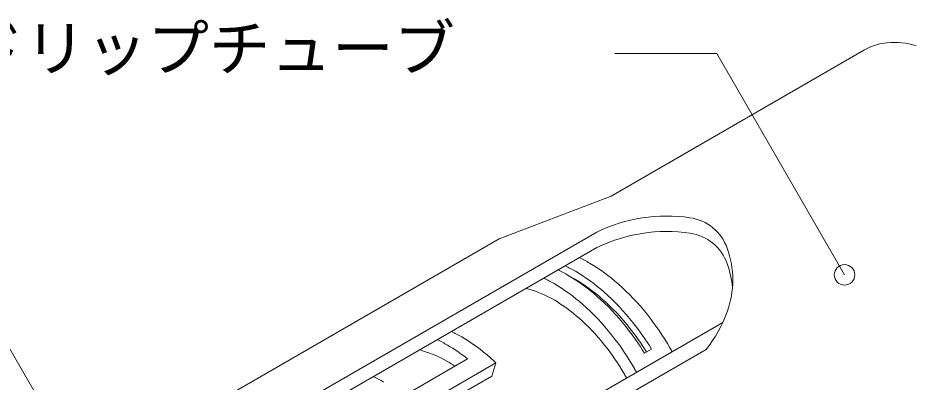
# Model space of a CAD drawing. Units: millimetres, scale not verified. Extents: x -79874 to 6090, y -2774 to 2774.
# Drawn here: x -936.3 to -498.4, y -1749.9 to -1572.4 of the extents above; entities that cross this region are included whole.
import ezdxf
from ezdxf.enums import TextEntityAlignment as Align

# ---------------------------------------------------------------- set-up
doc = ezdxf.new("R2010")
doc.units = ezdxf.units.MM
doc.header["$LTSCALE"] = 4
doc.layers.add('0-3_moji', color=7, linetype='Continuous', lineweight=18)
doc.layers.add('0-6_buhin', color=2, linetype='Continuous', lineweight=18)
doc.styles.add('ＭＳ ゴシック', font='')
doc.styles.get('ＭＳ ゴシック').set_extended_font_data('MS Gothic')

msp = doc.modelspace()

# ---------------------------------------------------------------- linework, layer by layer
at = {"layer": '0-3_moji'}
for points in [[(-533.225, -1697.605), (-595.542, -1589.668), (-645.243, -1589.668)], [(-880.524, -1837.408), (-960.377, -1699.099), (-1010.078, -1699.099)]]:
    msp.add_lwpolyline(points, dxfattribs=at)
msp.add_circle((-533.225, -1697.605), 5, dxfattribs=at)
at = {"layer": '0-6_buhin'}
for p, q in [((-1008.99, -1881.683), (-654.049, -1676.757)), ((-1048.068, -1879.99), (-701.658, -1679.99)), ((-1008.99, -1889.215), (-654.049, -1684.29)), ((-627.357, -1733.797), (-630.821, -1735.797)), ((-627.355, -1733.796), (-630.819, -1735.796)), ((-748.215, -1756.527), (-717.038, -1738.527)), ((-931.824, -1872.508), (-703.193, -1740.508)), ((-703.193, -1740.508), (-705.284, -1746.926)), ((-933.915, -1878.926), (-705.284, -1746.926))]:
    msp.add_line(p, q, dxfattribs=at)
for points in [[(-523.554, -1587.975), (-647.017, -1659.256), (-701.658, -1679.99)], [(-688.942, -1853.399), (-664.572, -1762.449), (-592.632, -1720.914)], [(-681.664, -1857.601), (-657.294, -1766.651), (-600.648, -1733.946)]]:
    msp.add_lwpolyline(points, dxfattribs=at)
for centre, radius, start, end in [((-509.859, -1611.997), 27.651, 95.22559, 119.68897), ((-509.125, -1623.021), 38.698, 73.86419, 94.82155), ((-619.969, -1746.964), 78.041, 81.62522, 115.89277), ((-611.93, -1692.357), 22.846, 19.80987, 81.62522), ((-619.969, -1754.497), 78.041, 81.62522, 115.89277), ((-611.93, -1699.89), 22.846, 19.80987, 81.62522), ((-633.407, -1700.093), 45.673, 340.19013, 19.80987), ((-688.138, -1743.783), 60.256, 59.51297, 64.90291), ((-695.066, -1747.783), 60.256, 59.51297, 64.90291), ((-702.494, -1768.502), 88.841, 48.4431, 59.62249), ((-633.407, -1707.626), 45.673, 4.73025, 19.80987), ((-698.53, -1749.783), 60.256, 59.51297, 64.90291), ((-712.886, -1774.502), 88.841, 48.4431, 59.62249), ((-693.155, -1748.537), 56.49, 59.51297, 61.84945), ((-709.422, -1772.502), 88.841, 48.4431, 59.62249), ((-705.458, -1753.783), 60.256, 59.51297, 64.90291), ((-719.814, -1778.502), 88.841, 48.4431, 59.62249), ((-706.614, -1771.712), 83.288, 48.4431, 59.62249), ((-720.305, -1788.75), 115.808, 38.40443, 48.49452), ((-696.555, -1737.126), 33.861, 73.86419, 76.35893), ((-701.637, -1755.292), 52.724, 59.51297, 74.04524), ((-727.233, -1792.75), 115.808, 38.40443, 48.49452), ((-714.199, -1776.921), 77.736, 48.4431, 59.62249), ((-737.626, -1798.75), 115.808, 38.40443, 48.49452), ((-730.697, -1794.75), 115.808, 38.40443, 48.49452), ((-723.312, -1790.694), 108.57, 38.40443, 48.49452), ((-651.939, -1693.418), 65.371, 321.68569, 340.19013), ((-729.783, -1794.638), 101.332, 38.40443, 48.49452), ((-742.819, -1805.202), 135.757, 31.73401, 38.43673), ((-735.89, -1801.202), 135.757, 30.04574, 38.43673), ((-750.492, -1779.783), 60.256, 59.51297, 64.90291), ((-746.283, -1807.202), 135.757, 31.73401, 38.43673), ((-737.923, -1802.368), 127.272, 31.8466, 38.43673), ((-757.42, -1783.783), 60.256, 59.51297, 64.90291), ((-764.848, -1804.502), 88.841, 48.4431, 59.62249), ((-753.211, -1811.202), 135.757, 30.04574, 38.43673), ((-771.776, -1808.502), 88.841, 51.96569, 59.62249), ((-743.42, -1805.534), 118.787, 30.04574, 38.43673), ((-732.217, -1799.19), 131.57, 29.1274, 30.08802), ((-748.516, -1767.126), 33.861, 73.86419, 76.35893), ((-753.599, -1785.292), 52.724, 59.51297, 74.04524), ((-782.659, -1824.75), 115.808, 46.67137, 48.49452), ((-766.16, -1806.921), 77.736, 56.48734, 59.62249), ((-788.597, -1801.783), 60.256, 59.51297, 64.90291), ((-740.207, -1803.774), 115.124, 28.99015, 30.08802), ((-749.538, -1809.19), 131.57, 29.1274, 30.08802)]:
    msp.add_arc(centre, radius, start, end, dxfattribs=at)

# ---------------------------------------------------------------- texts
at = {"layer": '0-3_moji', "style": 'ＭＳ ゴシック'}
msp.add_text('ドリップチューブ', height=21.99, dxfattribs=at).set_placement((-963.122, -1604.668), align=Align.BOTTOM_LEFT)

doc.saveas('drawing.dxf')
